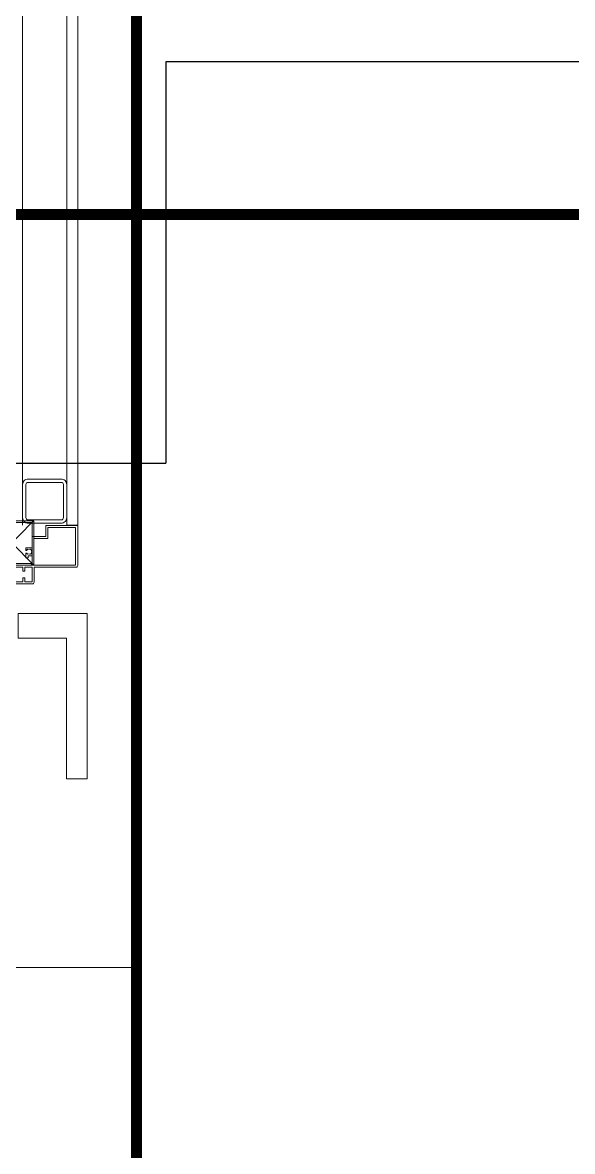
# Model space of a CAD drawing. Extents: x -2012 to 34975, y -1043 to 8321.
# Drawn here: x 3040.8 to 3090.7, y 3170.7 to 3273.1 of the extents above; entities that cross this region are included whole.
import ezdxf
from ezdxf.enums import TextEntityAlignment as Align

# ---------------------------------------------------------------- set-up
doc = ezdxf.new("R2010")
doc.units = 0
doc.header["$LTSCALE"] = 25
doc.header["$PDMODE"] = 1
doc.linetypes.add('HIDDEN2', pattern=[4.7625, 3.175, -1.5875])
doc.layers.get('0').update_dxf_attribs({"color": 9, "lineweight": 9})
for name, color, linetype, lineweight in [('06D', 9, 'Continuous', 9), ('10', 9, 'Continuous', 9), ('11', 9, 'Continuous', 9), ('21', 9, 'Continuous', 9), ('22', 8, 'Continuous', 9), ('33', 9, 'BATTING', 9), ('E-KABLO', 7, 'Continuous', 30)]:
    doc.layers.add(name, color=color, linetype=linetype, lineweight=lineweight)
doc.styles.add('Arial', font='arial.ttf', dxfattribs={"height": 2.5})
doc.linetypes.add('BATTING', pattern='A,0.0001,-0.1,[134,ltypeshp.shx,S=0.1,R=0,X=-0.1,Y=0],-0.2,[134,ltypeshp.shx,S=0.1,R=180,X=0.1,Y=0],-0.1', length=0.4001)

# ---------------------------------------------------------------- blocks, each defined once
blk = doc.blocks.new('0_doorno')
blk.add_lwpolyline([(4.5, 0), (12.5, 0)])
at = {"style": 'Arial'}
blk.add_attdef('YUKSEKLIK', text='', height=2, dxfattribs=at).set_placement((5, 5.9), align=Align.TOP_LEFT)
blk.add_attdef('KAPINO', text='', height=1.4, dxfattribs=at).set_placement((-0.019, -0.035), align=Align.MIDDLE)
blk.add_attdef('GENISLIK', text='', height=2, dxfattribs=at).set_placement((5, -1.895), align=Align.BOTTOM_LEFT)
blk = doc.blocks.new('Prf-40x40')
for points in [[(1.5, -2), (-1.5, -2, -0.414214), (-2, -1.5), (-2, 1.5, -0.414214), (-1.5, 2), (1.5, 2, -0.414214), (2, 1.5), (2, -1.5, -0.414214)], [(1.5, -1.7), (-1.5, -1.7, -0.414214), (-1.7, -1.5), (-1.7, 1.5, -0.414214), (-1.5, 1.7), (1.5, 1.7, -0.414214), (1.7, 1.5), (1.7, -1.5, -0.414214)]]:
    blk.add_lwpolyline(points, format="xyb", close=True)
blk.add_point((0, 0))
blk = doc.blocks.new('p-korkasa_40x40')
at = {"layer": '10'}
for points in [[(-2, -2), (-2, -2, 4.557572), (-2, -2), (2, -2, 6.895317), (2, -2), (2, -2), (2, 2), (-2, 2), (-2, -2)], [(-1.85, -1.85), (-1.85, 1.85), (1.85, 1.85), (1.85, -1.85), (-1.85, -1.85, -4.556435), (-1.85, -1.85)]]:
    blk.add_lwpolyline(points, format="xyb", close=True, dxfattribs=at)
for points in [[(2, -2), (-2, 2)], [(2, 2), (-2, -1.97)]]:
    blk.add_lwpolyline(points, dxfattribs=at)
blk = doc.blocks.new('P-AH-01-10')
at = {"layer": '06D'}
blk.add_lwpolyline([(-4.42, -90.92), (1.83, -90.92), (1.83, -75.92), (-0.05, -75.92), (-0.05, -88.67), (-0.05, -88.67), (-4.42, -88.67), (-4.42, -90.92)], dxfattribs=at)
at = {"layer": '10'}
for points in [[(-9.87, -95.1), (-4, -95.1), (-4, -94.78, -0.414214), (-3.98, -94.75), (-3.85, -94.75, -0.414214), (-3.82, -94.78), (-3.82, -95.1), (-3.16, -95.1), (-3.16, -93.78), (-3.82, -93.78), (-3.82, -94.11, -0.414214), (-3.85, -94.13), (-3.98, -94.13, -0.414214), (-4, -94.11), (-4, -93.78), (-5.14, -93.78)], [(-4.99, -93.6), (-3.13, -93.6, -0.414214), (-2.98, -93.75), (-2.98, -95.1), (0.83, -95.1, -0.414214), (0.98, -95.25), (0.98, -98.88, -0.414214), (0.95, -98.9), (-1.88, -98.9, -0.414214), (-1.9, -98.88), (-1.9, -97.9), (-3.14, -97.9, -0.414214), (-3.16, -97.88), (-3.16, -96.85), (-3.72, -96.85), (-3.72, -96.62), (-3.61, -96.62), (-3.65, -96.66, 0.091673), (-3.57, -96.73), (-3.54, -96.7, 0.288261), (-3.3, -96.7), (-3.26, -96.73, 0.091673), (-3.19, -96.66), (-3.23, -96.62, 0.288261), (-3.23, -96.38), (-3.19, -96.35, 0.091673), (-3.26, -96.28), (-3.3, -96.31, 0.288261), (-3.54, -96.31), (-3.57, -96.28, 0.091673), (-3.65, -96.35), (-3.61, -96.38), (-3.72, -96.38), (-3.72, -95.98, -0.414214), (-3.69, -95.95), (-3.54, -95.95, -0.414214), (-3.52, -95.98), (-3.52, -96.15), (-3.16, -96.15), (-3.16, -95.45, 0.414214), (-3.31, -95.3), (-6.69, -95.3, 0.414214)]]:
    blk.add_lwpolyline(points, format="xyb", dxfattribs=at)
blk.add_lwpolyline([(0.78, -98.7), (0.78, -95.3), (-3, -95.3), (-3, -97.72), (-1.74, -97.72), (-1.74, -98.7)], close=True, dxfattribs=at)
at = {"layer": '10', "rotation": 90}
blk.add_blockref('p-korkasa_40x40', (-5, -97.3), dxfattribs=at)

msp = doc.modelspace()

# ---------------------------------------------------------------- linework, layer by layer
at = {"layer": '06D'}
msp.add_lwpolyline([(3040.84, 3455.5), (3040.84, 3228)], dxfattribs=at)
at = {"layer": '11'}
msp.add_lwpolyline([(3045.84, 3227.5), (3044.84, 3227.5), (3044.84, 3457.5), (3045.84, 3457.5)], close=True, dxfattribs=at)
at = {"layer": '21', "linetype": 'HIDDEN2', "ltscale": 0.1, "const_width": 1}
for points in [[(2777.23, 3478.52), (3051.17, 3478.52), (3051.17, 3104.49), (2777.23, 3104.49)], [(3030.98, 3255.65), (3231.84, 3255.65), (3231.84, 3467.5), (3030.98, 3467.5)]]:
    msp.add_lwpolyline(points, close=True, dxfattribs=at)
at = {"layer": '33', "ltscale": 0.3}
msp.add_lwpolyline([(3040.84, 3227.5), (3040.84, 3457.4)], dxfattribs=at)
at = {"layer": 'E-KABLO', "color": 6}
for p, q in [((3153.02, 3269.5), (3053.84, 3269.5)), ((3053.84, 3269.5), (3053.84, 3233.11)), ((2992.35, 3233.11), (3053.84, 3233.11))]:
    msp.add_line(p, q, dxfattribs=at)

# ---------------------------------------------------------------- block references
at = {"layer": '10', "xscale": -1}
for name, p, rotation in [('Prf-40x40', (3042.84, 3229.68), 270), ('P-AH-01-10', (3044.86, 3128.58), 180)]:
    msp.add_blockref(name, p, dxfattribs=dict(at, rotation=rotation))
at = {"layer": '22', "xscale": 5, "yscale": 5, "zscale": 5}
msp.add_blockref('0_doorno', (2988.3, 3187.41), dxfattribs=at)

doc.saveas('drawing.dxf')
